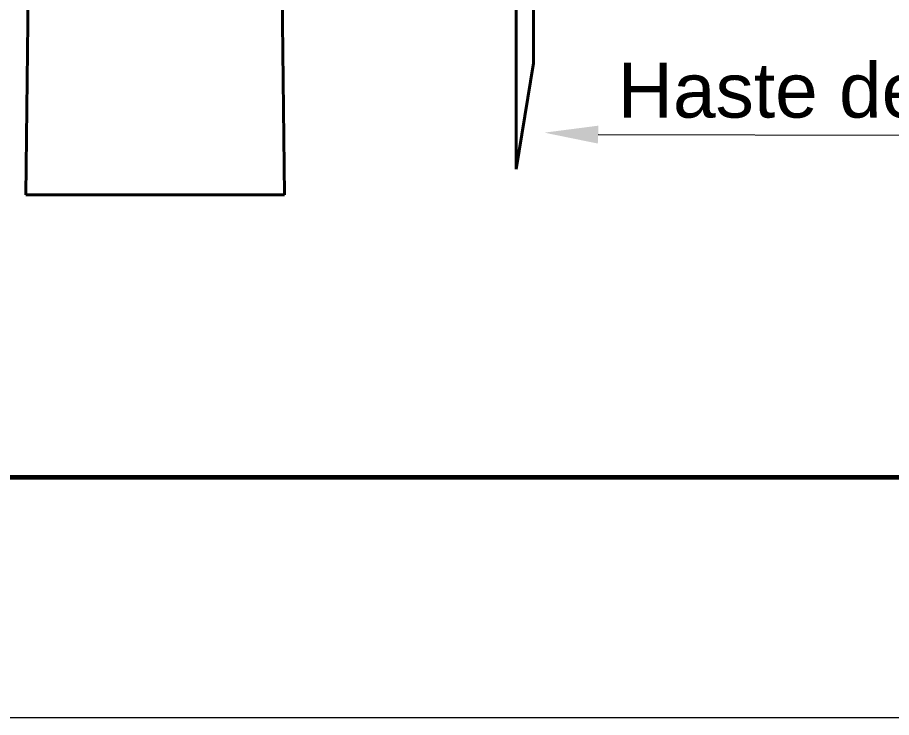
# Model space of a CAD drawing. Header units: millimetres. Extents: x 117864 to 253185, y 7775 to 37034.
# Drawn here: x 135259 to 136532, y 8211 to 9231 of the extents above; entities that cross this region are included whole.
import ezdxf

# ---------------------------------------------------------------- set-up
doc = ezdxf.new("R2010")
doc.units = ezdxf.units.MM
doc.header["$LTSCALE"] = 200
for name, color, linetype, lineweight in [('arquitetonico', 7, 'Continuous', 20), ('Eletrodutos', 4, 'Continuous', 60), ('simbologia', 2, 'Continuous', 40), ('Textos', 9, 'Continuous', 9)]:
    doc.layers.add(name, color=color, linetype=linetype, lineweight=lineweight)
doc.styles.add('style1', font='arial.ttf')

msp = doc.modelspace()

# ---------------------------------------------------------------- linework, layer by layer
at = {"layer": 'arquitetonico'}
for p, q in [((136104.4, 9060.3), (137177.2, 9058.1)), ((117864.2, 8211.2), (147564.2, 8211.2))]:
    msp.add_line(p, q, dxfattribs=at)
msp.add_solid([(136104.9, 9073.3), (136103.9, 9047.2), (136026.1, 9063.1)], dxfattribs=at)
at = {"layer": 'Eletrodutos'}
msp.add_line((118864.2, 8561.2), (147214.2, 8561.2), dxfattribs=at)
at = {"layer": 'simbologia'}
for p, q in [((135271.3, 8972.5), (135301.2, 11581)), ((135617.6, 11581), (135647.5, 8972.5)), ((135984.8, 9600.5), (135984.8, 9010.1)), ((136010.3, 9600.5), (136010.3, 9164.1)), ((136010.3, 9164.1), (135984.8, 9010.1)), ((135647.5, 8972.5), (135271.3, 8972.5)), ((135459.4, 8972.5), (135547.6, 8972.5)), ((135547.6, 8972.5), (135635.8, 8972.5)), ((135635.8, 8972.5), (135647.5, 8972.5))]:
    msp.add_line(p, q, dxfattribs=at)

# ---------------------------------------------------------------- texts
at = {"layer": 'Textos', "style": 'style1'}
msp.add_text('Haste de aterramento', height=79.872, rotation=0, dxfattribs=at).set_placement((136132.7, 9085))

doc.saveas('drawing.dxf')
